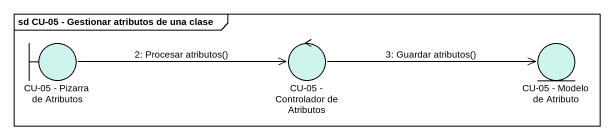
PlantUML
@startuml
mainframe sd CU-05 - Gestionar atributos de una clase
boundary "CU-05 - Pizarra de Atributos" as CU_05_Pizarra_de_Atributos #CDF5EE
control "CU-05 - Controlador de Atributos" as CU_05_Controlador_de #CDF5EE
entity "CU-05 - Modelo de Atributo" as CU_05_Modelo_de_Atributo #CDF5EE
CU_05_Pizarra_de_Atributos -right-> CU_05_Controlador_de : 2: Procesar atributos()
CU_05_Controlador_de -right-> CU_05_Modelo_de_Atributo : 3: Guardar atributos()
@enduml
